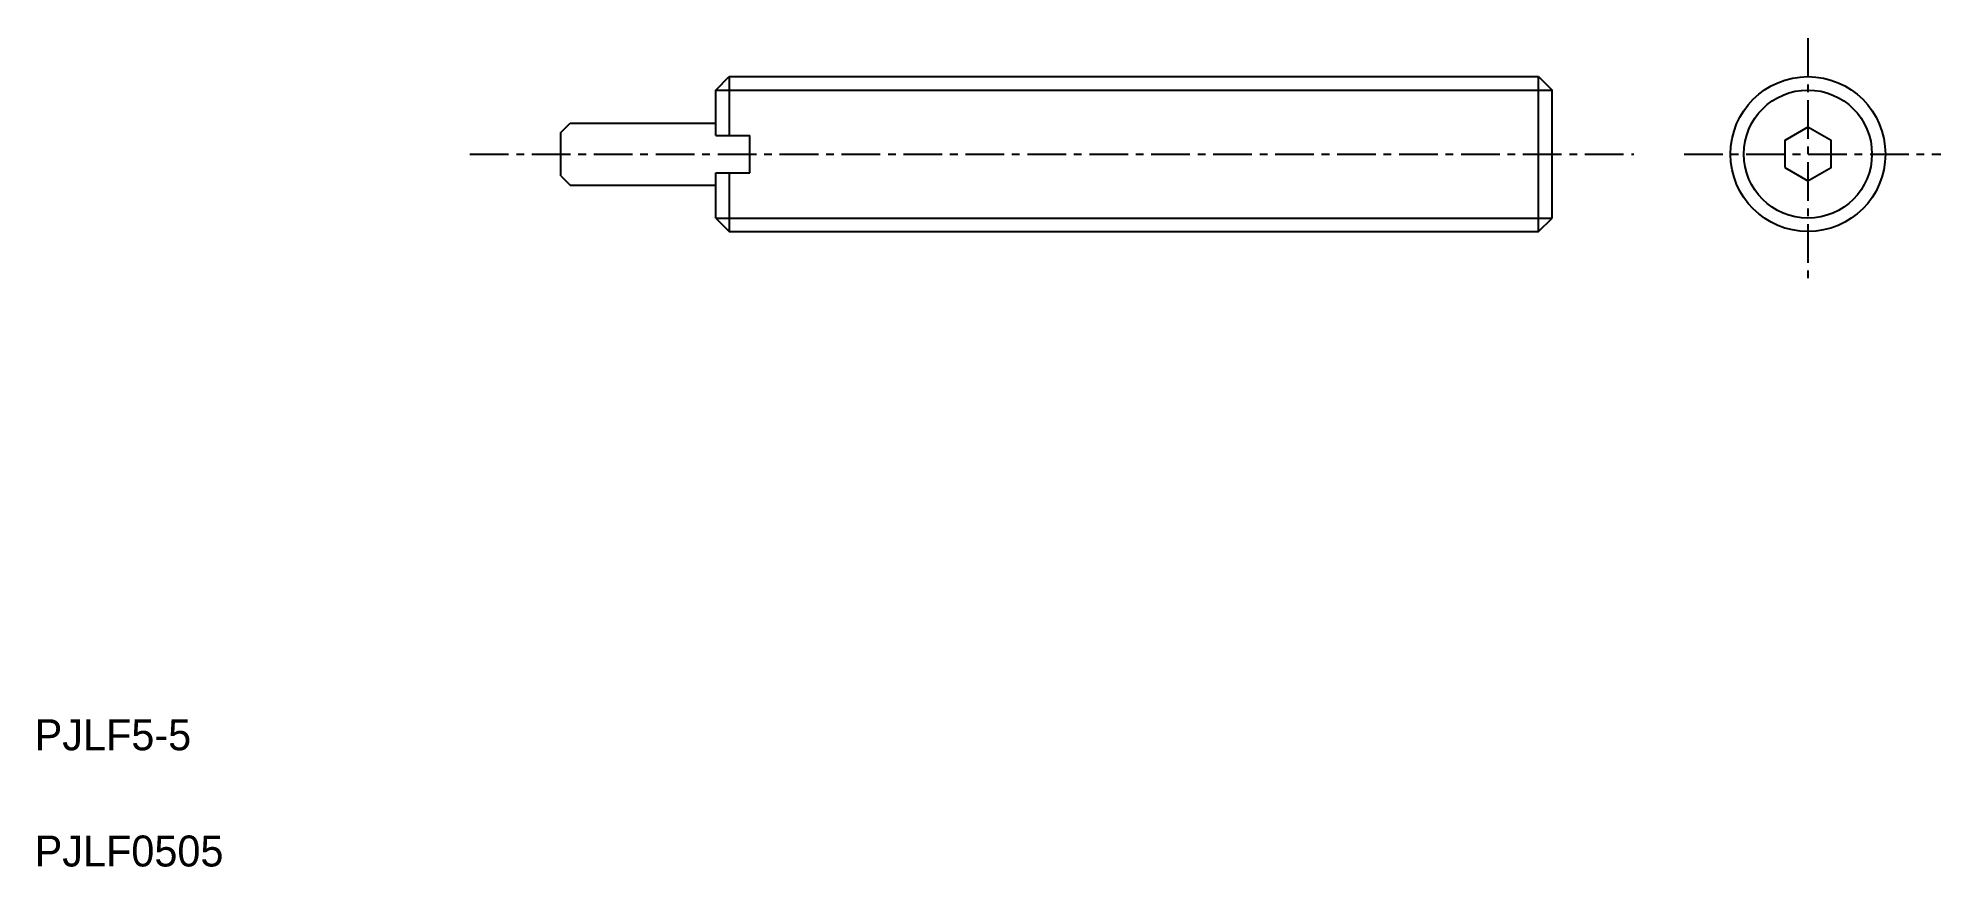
# Model space of a CAD drawing. Extents: x 2.3 to 63.8, y 1.7 to 28.5.
import ezdxf

# ---------------------------------------------------------------- set-up
doc = ezdxf.new("R2010")
doc.units = 0
doc.linetypes.add('CENTER', pattern=[2, 1.25, -0.25, 0.25, -0.25])
doc.layers.get('0').update_dxf_attribs({"linetype": 'CONTINUOUS'})
doc.layers.add('CENTER', color=1, linetype='CENTER')

msp = doc.modelspace()

# ---------------------------------------------------------------- linework, layer by layer
at = {"color": 7, "linetype": 'CONTINUOUS'}
for p, q in [((24.203, 26.808), (24.636, 27.241)), ((24.636, 27.241), (50.77, 27.241)), ((24.636, 27.241), (24.636, 25.341)), ((50.77, 22.241), (50.77, 27.241)), ((50.77, 27.241), (51.203, 26.808)), ((24.203, 25.341), (24.203, 26.808)), ((51.203, 22.674), (51.203, 26.808)), ((19.203, 25.441), (19.503, 25.741)), ((19.203, 24.041), (19.203, 25.441)), ((19.503, 25.741), (24.203, 25.741)), ((20.703, 25.741), (20.703, 25.741)), ((23.203, 25.741), (23.204, 25.741)), ((24.203, 25.341), (25.303, 25.341)), ((25.303, 24.141), (25.303, 25.341)), ((19.203, 24.041), (19.503, 23.741)), ((24.203, 24.141), (25.303, 24.141)), ((24.203, 22.674), (24.203, 24.141)), ((24.636, 24.141), (24.636, 22.241)), ((19.503, 23.741), (24.203, 23.741)), ((24.203, 22.674), (24.636, 22.241)), ((24.636, 22.241), (50.77, 22.241)), ((50.77, 22.241), (51.203, 22.674))]:
    msp.add_line(p, q, dxfattribs=at)
at = {"color": 3, "linetype": 'CONTINUOUS'}
for p, q in [((24.203, 26.808), (51.203, 26.808)), ((24.203, 22.674), (51.203, 22.674))]:
    msp.add_line(p, q, dxfattribs=at)
at = {"color": 7, "linetype": 'CONTINUOUS'}
msp.add_lwpolyline([(58.715, 24.308), (59.465, 23.875), (60.215, 24.308), (60.215, 25.174), (59.465, 25.607), (58.715, 25.174)], close=True, dxfattribs=at)
msp.add_circle((59.465, 24.741), 2.5, dxfattribs=at)
at = {"color": 3, "linetype": 'CONTINUOUS'}
msp.add_circle((59.465, 24.741), 2.067, dxfattribs=at)
at = {"layer": 'CENTER', "color": 1, "linetype": 'CENTER'}
for p, q in [((59.465, 28.484), (59.465, 20.708)), ((16.263, 24.741), (53.844, 24.741)), ((55.47, 24.741), (63.759, 24.741))]:
    msp.add_line(p, q, dxfattribs=at)

# ---------------------------------------------------------------- texts
at = {"color": 7, "linetype": 'CONTINUOUS'}
for s, p in [('PJLF5-5', (2.21, 5.504)), ('PJLF0505', (2.21, 1.754))]:
    msp.add_text(s, height=1, dxfattribs=at).set_placement(p)

doc.saveas('drawing.dxf')
